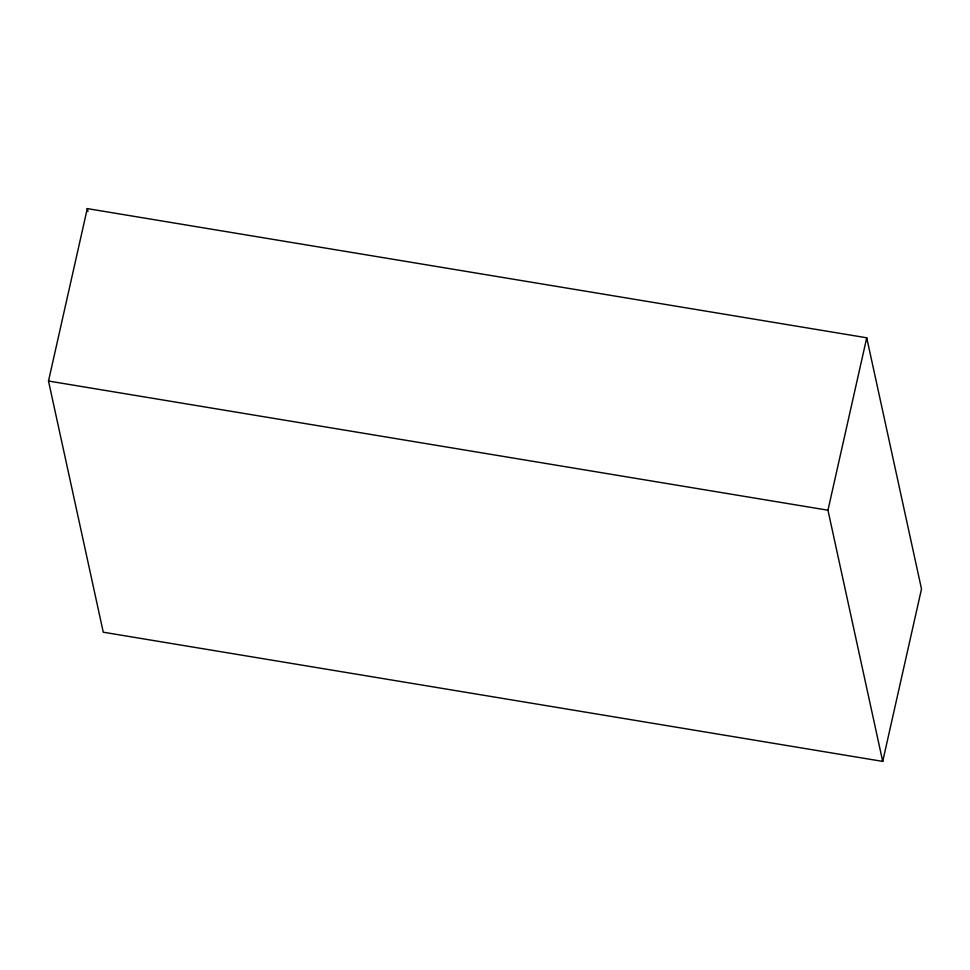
<?xml version="1.0" encoding="UTF-8"?>
<svg xmlns="http://www.w3.org/2000/svg" width="970" height="970" viewBox="0 0 970 970"><rect width="100%" height="100%" fill="white"/><g stroke="black" fill="none" stroke-linecap="round" stroke-linejoin="round"><path stroke-width="1.45" d="M48.5 381.028L87.288 208.598L866.731 337.79L921.5 588.972L882.712 761.401L103.269 632.21L48.5 381.028L827.956 510.22L882.712 761.401M827.956 510.22L866.731 337.79M87.288 208.598L87.93 211.557"/></g></svg>
